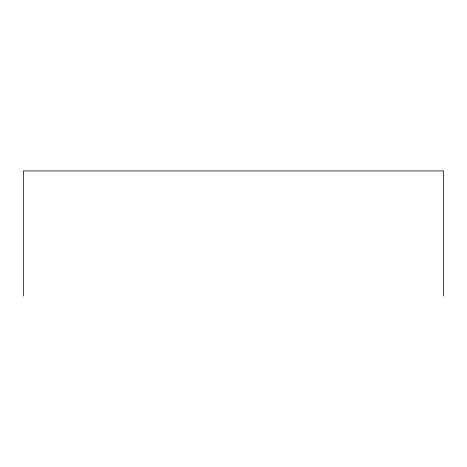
<?xml version="1.0" encoding="UTF-8"?>
<svg xmlns="http://www.w3.org/2000/svg" width="467" height="467" viewBox="0 0 467 467"><rect width="100%" height="100%" fill="white"/><g stroke="black" fill="none" stroke-linecap="round" stroke-linejoin="round"><path stroke-width="0.7" d="M443.65 296.06L443.65 170.94L23.35 170.94L23.35 296.06"/></g></svg>
